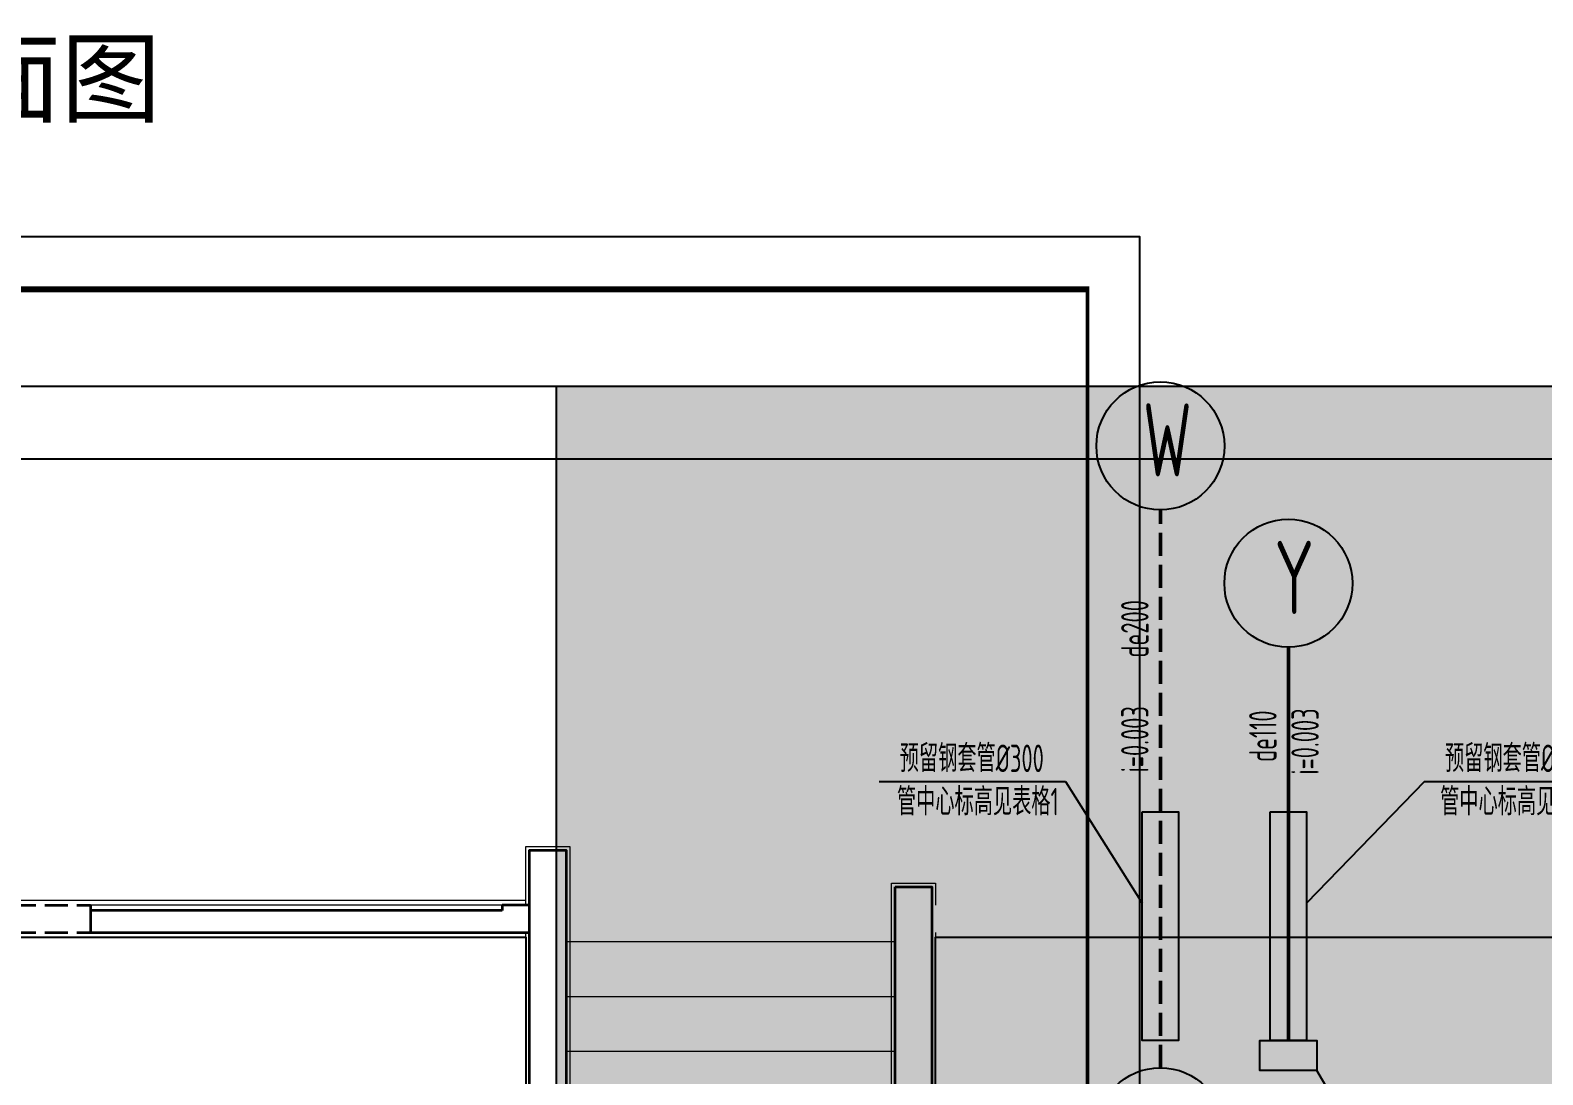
# Model space of a CAD drawing. Header units: inches. Extents: x 143994 to 247866, y 243815 to 272761.
# Drawn here: x 154926 to 163197, y 267048 to 272761 of the extents above; entities that cross this region are included whole.
import ezdxf

# ---------------------------------------------------------------- set-up
doc = ezdxf.new("R2010")
doc.units = ezdxf.units.IN
doc.header["$LTSCALE"] = 1000
doc.header["$MEASUREMENT"] = 0
doc.linetypes.add('DASH', pattern=[0.35, 0.25, -0.1])
doc.layers.get('DEFPOINTS').update_dxf_attribs({"color": 62})
for name, color, linetype in [('00污水标注', 130, 'Continuous'), ('00雨水标注', 3, 'Continuous'), ('00雨水管件', 64, 'Continuous'), ('A-ANNO-NOTE', 4, 'Continuous')]:
    doc.layers.add(name, color=color, linetype=linetype)
for name, color, linetype, lineweight in [('00污水管', 120, 'DASH', 50), ('00雨水管', 60, 'Continuous', 50), ('A-Flr-Misc', 252, 'Continuous', 9), ('A-Flr-Stairs', 8, 'Continuous', 9), ('A-M-Paint-Sill', 173, 'Continuous', 9), ('A-M-Stone', 11, 'Continuous', 15), ('A-Wall', 254, 'Continuous', 35)]:
    doc.layers.add(name, color=color, linetype=linetype, lineweight=lineweight)
doc.layers.add('A-ANNO-NPLT', color=250, linetype='Continuous', plot=False)
doc.styles.add('ECADI', font='hzs.shx', dxfattribs={"width": 0.7, "bigfont": 'hztxt.shx'})
doc.styles.get("Standard").update_dxf_attribs({"font": 'arial.ttf'})
doc.linetypes.add('Y_WATER_SUPPLY', pattern='A,3,-0.2,["Y",Standard,S=0.2,R=0,X=-0.1,Y=-0.05],-0.2', length=3.4)

# ---------------------------------------------------------------- blocks, each defined once
blk = doc.blocks.new('污水检查井')
at = {"layer": '00污水标注'}
blk.add_circle((-1841099.8, -241691.9), 300, dxfattribs=at)
at = {"layer": '00污水标注', "style": 'ECADI', "width": 0.7}
blk.add_text('W', height=342.9, dxfattribs=at).set_placement((-1841180.9, -241834.5))
blk = doc.blocks.new('雨水检查井2')
at = {"layer": '00雨水标注'}
blk.add_circle((-1873308.4, -252604.8), 300, dxfattribs=at)
at = {"layer": '00雨水标注', "style": 'ECADI', "width": 0.7}
blk.add_text('Y', height=342.9, dxfattribs=at).set_placement((-1873372.9, -252748.9))
blk = doc.blocks.new('QWQW8EF')
at = {"layer": '00污水标注', "color": 1}
for p, q in [((640499.6, -492929.2), (641518.1, -492929.2)), ((641518.1, -492929.2), (641936.7, -493594.7)), ((643481.4, -492929.2), (642836.7, -493594.7)), ((643481.4, -492929.2), (644500, -492929.2))]:
    blk.add_line(p, q, dxfattribs=at)
for points in [[(641936.7, -493094.7), (642136.7, -493094.7), (642136.7, -494344.7), (641936.7, -494344.7)], [(642636.7, -493094.7), (642836.7, -493094.7), (642836.7, -494344.7), (642636.7, -494344.7)]]:
    blk.add_lwpolyline(points, close=True, dxfattribs=at)
at = {"layer": '00污水管', "ltscale": 0.5}
blk.add_line((642036.8, -494494.7), (642036.8, -491443.8), dxfattribs=at)
at = {"layer": '00雨水标注'}
blk.add_line((643158.2, -494958.1), (642892.2, -494509.9), dxfattribs=at)
at = {"layer": '00雨水管', "linetype": 'Y_WATER_SUPPLY', "ltscale": 0.5}
blk.add_line((642736.7, -494344.7), (642736.7, -492194.7), dxfattribs=at)
at = {"layer": '00雨水管件'}
blk.add_lwpolyline([(642892.2, -494509.9), (642581.3, -494509.9), (642581.3, -494344.7), (642892.2, -494344.7)], close=True, dxfattribs=at)
at = {"layer": '00污水标注', "xscale": 1.166666666666667, "yscale": 1.166666666666667, "zscale": 1.166666666666667}
for p in [(2789986.6, -209119.9), (2789986.6, -212870.8)]:
    blk.add_blockref('污水检查井', p, dxfattribs=at)
at = {"layer": '00雨水标注', "xscale": 1.166666666666667, "yscale": 1.166666666666667, "zscale": 1.166666666666667}
blk.add_blockref('雨水检查井2', (2828263.2, -197139.1), dxfattribs=at)
at = {"layer": '00污水标注', "style": 'ECADI', "width": 0.7}
for s, p in [('de200', (641972.3, -492251.3)), ('i=0.003', (641972.3, -492879.2))]:
    blk.add_text(s, height=150, rotation=90, dxfattribs=at).set_placement(p)
at = {"layer": '00污水标注', "color": 1, "style": 'ECADI', "width": 0.7}
for s, p in [('预留钢套管%%C300', (640611.7, -492877.4)), ('预留钢套管%%C150', (643593.5, -492877.4)), ('管中心标高见表格1', (640596.4, -493114.4)), ('管中心标高见表格1', (643566.7, -493114.4))]:
    blk.add_text(s, height=150, dxfattribs=at).set_placement(p)
at = {"layer": '00雨水标注', "style": 'ECADI', "width": 0.7}
for s, p in [('i=0.003', (642903.4, -492891.5)), ('de110', (642672.3, -492822.3))]:
    blk.add_text(s, height=150, rotation=90, dxfattribs=at).set_placement(p)
blk = doc.blocks.new('*U517')
at = {"layer": 'A-Flr-Misc', "color": 251}
blk.add_line((2250, 0), (0, 0), dxfattribs=at)
at = {"layer": 'A-Wall'}
for p, q in [((-4800, 0), (-4950, 0)), ((-4800, 0), (-4800, -150)), ((0, 0), (0, -150)), ((2400, 0), (2250, 0)), ((2250, 0), (2250, -30)), ((2250, -30), (0, -30)), ((-4800, -150), (-4950, -150)), ((0, -150), (2400, -150))]:
    blk.add_line(p, q, dxfattribs=at)
at = {"layer": 'A-Wall', "linetype": 'DASH', "ltscale": 0.5}
for p, q in [((-4800, 0), (0, 0)), ((-4800, -150), (0, -150))]:
    blk.add_line(p, q, dxfattribs=at)
blk = doc.blocks.new('fengpitukuang')
at = {"layer": 'A-ANNO-NOTE', "const_width": 12.6, "flags": 128}
blk.add_lwpolyline([(24558.4, -26932.9), (24558.4, -12461.8), (14410.9, -12461.8), (14410.9, -26932.9)], close=True, dxfattribs=at)
at = {"layer": 'A-ANNO-NPLT'}
blk.add_lwpolyline([(24735.2, -27135), (24735.2, -12285), (14234.1, -12285), (14234.1, -27135)], close=True, dxfattribs=at)

msp = doc.modelspace()

# ---------------------------------------------------------------- hatches: boundary and pattern name
at = {"layer": 'DEFPOINTS'}
h = msp.add_hatch(dxfattribs=at)
h.set_pattern_fill('ANSI31', color=250)
h.set_pattern_definition([(45, (-65482.5842, -4e-05), (-1.122532015, 1.122532015), [])])
h.paths.add_polyline_path([(182383.45, 243814.78), (157803.44, 243814.78), (157803.44, 270814.78), (182383.45, 270814.78)])

# ---------------------------------------------------------------- linework, layer by layer
at = {"layer": 'A-Flr-Stairs'}
for p, q in [((157855.62, 267776.1), (159655.62, 267776.1)), ((157855.62, 267476.1), (159655.62, 267476.1)), ((157855.62, 267176.1), (159655.62, 267176.1))]:
    msp.add_line(p, q, dxfattribs=at)
at = {"layer": 'A-M-Paint-Sill'}
for points in [[(157635.62, 267976.1), (157635.62, 268296.1), (157875.62, 268296.1), (157875.62, 264366.1)], [(159875.62, 267826.1), (159875.62, 265656.1), (159075.62, 265656.1), (159075.62, 265896.1), (159635.62, 265896.1), (159635.62, 267766.1), (159635.62, 268096.1), (159875.62, 268096.1), (159875.62, 267976.1)], [(157635.62, 264366.1), (157635.62, 267826.1)]]:
    msp.add_lwpolyline(points, dxfattribs=at)
at = {"layer": 'A-M-Stone'}
for p, q in [((157635.62, 268001.1), (150325.62, 268001.1)), ((157635.62, 267801.1), (150325.62, 267801.1))]:
    msp.add_line(p, q, dxfattribs=at)
at = {"layer": 'A-Wall'}
msp.add_lwpolyline([(157655.62, 264366.1), (157655.62, 268276.1), (157855.62, 268276.1), (157855.62, 264366.1)], dxfattribs=at)
msp.add_lwpolyline([(159655.62, 268076.1), (159855.62, 268076.1), (159855.62, 265676.1), (159095.62, 265676.1), (159095.62, 265876.1), (159655.62, 265876.1), (159655.62, 267766.1)], close=True, dxfattribs=at)
at = {"layer": 'DEFPOINTS', "linetype": 'ByBlock'}
for points in [[(147283.45, 270814.78), (182383.45, 270814.78), (182383.45, 243814.78), (147283.45, 243814.78)], [(147633.45, 244814.78), (182033.45, 244814.78), (182033.45, 270414.78), (147633.45, 270414.78)]]:
    msp.add_lwpolyline(points, close=True, dxfattribs=at)
at = {"layer": 'DEFPOINTS'}
msp.add_lwpolyline([(182383.45, 243814.78), (157803.44, 243814.78), (157803.44, 270814.78), (182383.45, 270814.78)], close=True, dxfattribs=at)
for points in [[(150325.62, 267801.1), (157635.62, 267801.1), (157635.62, 264366.1), (157065.62, 264366.1), (157052.47, 264095.65), (156405.62, 264095.65), (156405.62, 266871.1), (153605.62, 266871.1)], [(159875.62, 265656.1), (159875.62, 267801.1), (164985.57, 267801.1)]]:
    msp.add_lwpolyline(points, dxfattribs=at)

# ---------------------------------------------------------------- block references
at = {"xscale": 1.618856915721959, "yscale": 1.618856915721959, "zscale": 1.618856915721959, "rotation": 359.9999999999163}
msp.add_blockref('fengpitukuang', (120951.08, 291517.88), dxfattribs=at)
msp.add_blockref('QWQW8EF', (-480931.31, 761580.81))
at = {"layer": 'A-Wall'}
msp.add_blockref('*U517', (155255.62, 267976.1), dxfattribs=at)

# ---------------------------------------------------------------- texts
at = {"layer": 'A-ANNO-NOTE', "insert": (155639.93, 272697.87), "char_height": 400, "attachment_point": 3}
msp.add_mtext_dynamic_manual_height_columns('{\\fSimSun|b0|i0|c134|p2;原始图纸：院内排水平面图}', width=7852.4663, gutter_width=1750, heights=[0], dxfattribs=at)

doc.saveas('drawing.dxf')
